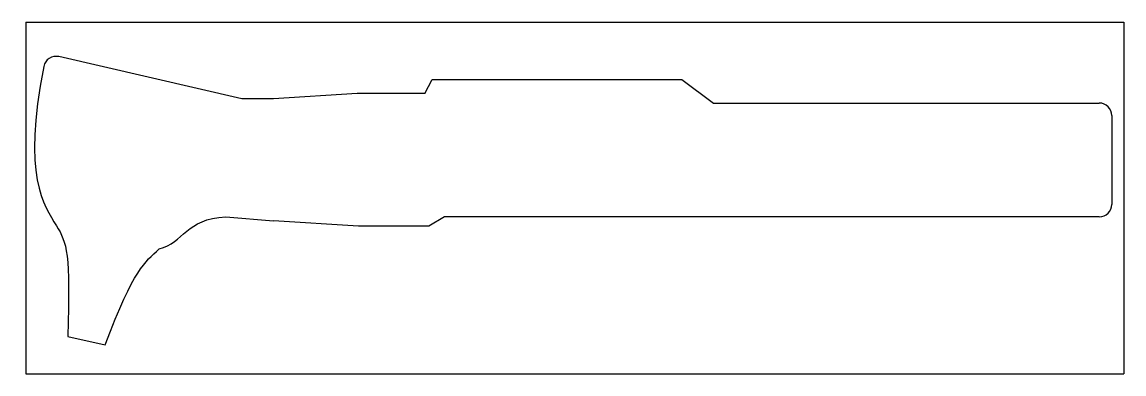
# Model space of a CAD drawing. Extents: x -18 to 173, y -37 to 24.
import ezdxf

# ---------------------------------------------------------------- set-up
doc = ezdxf.new("R2010")
doc.units = 0
doc.layers.add('VISIBLE', color=7, linetype='CONTINUOUS')

msp = doc.modelspace()

# ---------------------------------------------------------------- linework, layer by layer
at = {"layer": 'VISIBLE'}
for p, q in [((-17.31, 23.56), (-17.31, -37.28)), ((-17.31, 23.56), (172.77, 23.56)), ((172.77, 23.56), (172.77, -37.28)), ((20.09, 10.31), (-11.63, 17.58)), ((51.72, 11.2), (53.02, 13.62)), ((53.02, 13.62), (96.24, 13.62)), ((96.24, 13.62), (101.7, 9.55)), ((25.53, 10.31), (20.09, 10.31)), ((40.03, 11.2), (25.53, 10.31)), ((51.72, 11.2), (40.03, 11.2)), ((101.7, 9.55), (168.5, 9.55)), ((170.65, 7.4), (170.65, -7.97)), ((17.31, -10.12), (25.53, -10.79)), ((40.25, -11.75), (25.53, -10.79)), ((55.15, -10.12), (52.46, -11.75)), ((168.5, -10.12), (55.15, -10.12)), ((52.46, -11.75), (40.25, -11.75)), ((-10.08, -30.81), (-3.62, -32.26)), ((-17.31, -37.28), (172.77, -37.28))]:
    msp.add_line(p, q, dxfattribs=at)
for centre, start, end in [((-12.11, 15.48), 77.095, 168.806), ((168.5, 7.4), 0, 90), ((168.5, -7.97), 270, 0)]:
    msp.add_arc(centre, 2.15, start, end, dxfattribs=at)
msp.add_open_spline([(-14.22, 15.9), (-17.99, -3.12), (-11.03, -12.35), (-9.57, -16.45), (-10.08, -30.81)], degree=3, knots=[0.0197896, 0.0197896, 0.0197896, 0.0197896, 0.5543736, 1, 1, 1, 1], dxfattribs=at)
for points in [[(5.73, -15.65), (10.06, -14.58), (10.34, -10.46), (17.31, -10.12)], [(-3.62, -32.26), (1.53, -18.84), (3.19, -18.12), (5.73, -15.65)]]:
    msp.add_open_spline(points, degree=3, dxfattribs=at)

doc.saveas('drawing.dxf')
